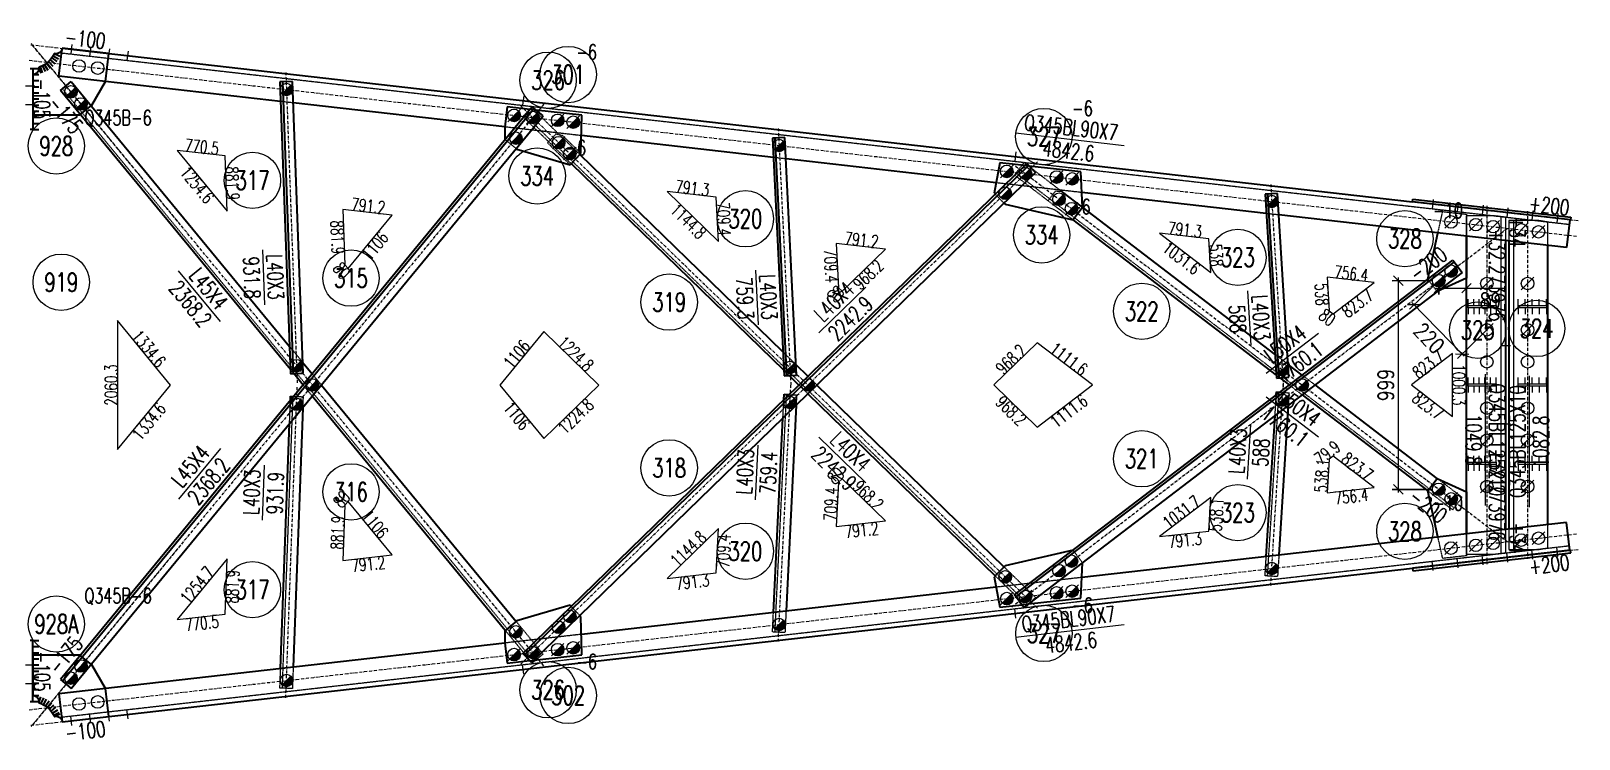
# Model space of a CAD drawing. Extents: x 4047 to 43290, y -150151 to -101862.
# Drawn here: x 26573 to 31514, y -120568 to -118308 of the extents above; entities that cross this region are included whole.
import ezdxf
from ezdxf.enums import TextEntityAlignment as Align

# ---------------------------------------------------------------- set-up
doc = ezdxf.new("R2010")
doc.units = 0
doc.header["$MEASUREMENT"] = 0
doc.linetypes.add('Dash', pattern=[2.75, 2, -0.75])
doc.linetypes.add('DashDot', pattern=[15.6, 9, -3, 0.6, -3])
doc.layers.get('0').update_dxf_attribs({"linetype": 'CONTINUOUS', "lineweight": 25})
doc.layers.get('Defpoints').update_dxf_attribs({"linetype": 'CONTINUOUS'})
doc.styles.add('DimFont', font='simplex.shx', dxfattribs={"width": 0.8, "bigfont": 'gbhzfs.shx'})
doc.styles.get("Standard").update_dxf_attribs({"font": 'simplex.shx', "width": 0.7, "height": 3, "bigfont": 'gbhzfs.shx'})
doc.dimstyles.new('DHDxfDimStyleOpen30', dxfattribs={"dimtxt": 2.5, "dimasz": 2.5, "dimexe": 1.25, "dimexo": 0.625, "dimtad": 2, "dimtxsty": 'DimFont', "dimblk": 'OPEN30', "dimblk1": 'OPEN30', "dimblk2": 'OPEN30', "dimcen": 2.5, "dimadec": 0, "dimazin": 0, "dimtfac": 1, "dimtmove": 0, "dimatfit": 3, "dimldrblk": 'OPEN30', "dimfxl": 0, "dimarcsym": 0})

# ---------------------------------------------------------------- blocks, each defined once
blk = doc.blocks.new('M20X45S')
at = {"color": 3, "linetype": 'Continuous', "lineweight": 13}
blk.add_circle((0, 0), 1, dxfattribs=at)
blk = doc.blocks.new('M20X55S')
at = {"color": 3, "linetype": 'Continuous', "lineweight": 13}
blk.add_line((-1, -1), (1, 1), dxfattribs=at)
blk.add_circle((0, 0), 1, dxfattribs=at)
blk = doc.blocks.new('M16X40S')
at = {"color": 3, "linetype": 'Continuous', "lineweight": 13}
blk.add_line((-0.707, -0.707), (0.707, 0.707), dxfattribs=at)
blk.add_circle((0, 0), 1, dxfattribs=at)
for radius in [0.9, 0.8, 0.7, 0.6, 0.5, 0.4, 0.3, 0.2, 0.1]:
    blk.add_arc((0, 0), radius, 225, 45, dxfattribs=at)
blk = doc.blocks.new('M16X50S')
at = {"color": 3, "linetype": 'Continuous', "lineweight": 13}
blk.add_line((-1, -1), (1, 1), dxfattribs=at)
blk.add_circle((0, 0), 1, dxfattribs=at)
for radius in [0.9, 0.8, 0.7, 0.6, 0.5, 0.4, 0.3, 0.2, 0.1]:
    blk.add_arc((0, 0), radius, 225, 45, dxfattribs=at)
blk = doc.blocks.new('_OBLIQUE')
at = {"color": 0, "linetype": 'ByBlock', "lineweight": -2}
blk.add_line((-0.5, -0.5), (0.5, 0.5), dxfattribs=at)
blk = doc.blocks.new('*D212')
at = {"color": 0, "linetype": 'Continuous', "lineweight": -2}
for p, q in [((31066, -119124.7), (31066, -119149)), ((31154.5, -119124.7), (31154.5, -119149))]:
    blk.add_line(p, q, dxfattribs=at)
at = {"color": 0, "linetype": 'Continuous', "lineweight": 0}
for p, q in [((31056, -119129), (31154.5, -119129)), ((31154.5, -119129), (31277.4, -119129))]:
    blk.add_line(p, q, dxfattribs=at)
at = {"layer": 'Defpoints', "color": 0, "linetype": 'Continuous'}
for p in [(31066, -119104.7), (31154.5, -119104.7), (31154.5, -119129)]:
    blk.add_point(p, dxfattribs=at)
at = {"color": 0, "linetype": 'Continuous', "lineweight": 0, "xscale": 30, "yscale": 30, "zscale": 30, "rotation": 180}
blk.add_blockref('_OBLIQUE', (31066, -119129), dxfattribs=at)
at = {"color": 0, "linetype": 'Continuous', "lineweight": 0, "xscale": 30, "yscale": 30, "zscale": 30}
blk.add_blockref('_OBLIQUE', (31154.5, -119129), dxfattribs=at)
at = {"color": 6, "linetype": 'Continuous', "insert": (31231, -119169), "char_height": 50, "attachment_point": 5, "style": 'DimFont'}
blk.add_mtext('89', dxfattribs=at)
blk = doc.blocks.new('_OPEN30')
at = {"color": 0, "linetype": 'ByBlock', "lineweight": -2}
for p, q in [((-1, 0.27), (0, 0)), ((0, 0), (-1, -0.27)), ((0, 0), (-1, 0))]:
    blk.add_line(p, q, dxfattribs=at)
blk = doc.blocks.new('*D213')
at = {"color": 0, "linetype": 'Continuous', "lineweight": -2}
for p, q in [((31051.7, -119118.7), (30972.8, -119195.8)), ((31205.2, -119275.7), (31126.3, -119352.9))]:
    blk.add_line(p, q, dxfattribs=at)
at = {"color": 0, "linetype": 'Continuous', "lineweight": 0}
blk.add_line((30980.1, -119174.7), (31147.6, -119346.1), dxfattribs=at)
at = {"layer": 'Defpoints', "color": 0, "linetype": 'Continuous'}
for p in [(31066, -119104.7), (31219.5, -119261.8), (31140.6, -119338.9)]:
    blk.add_point(p, dxfattribs=at)
at = {"color": 0, "linetype": 'Continuous', "lineweight": 0, "xscale": 30, "yscale": 30, "zscale": 30}
for p, rotation in [((30987.1, -119181.8), 134.3484130487947), ((31140.6, -119338.9), 314.3484130487947)]:
    blk.add_blockref('_OBLIQUE', p, dxfattribs=dict(at, rotation=rotation))
at = {"color": 6, "linetype": 'Continuous', "insert": (31035.2, -119288.3), "char_height": 50, "attachment_point": 5, "rotation": 314.3484, "style": 'DimFont'}
blk.add_mtext('220', dxfattribs=at)
blk = doc.blocks.new('*D214')
at = {"color": 0, "linetype": 'Continuous', "lineweight": -2}
for p, q in [((31046, -119104.7), (30917, -119104.8)), ((31046, -119770.8), (30917, -119770.8))]:
    blk.add_line(p, q, dxfattribs=at)
at = {"color": 0, "linetype": 'Continuous', "lineweight": 0}
blk.add_line((30937, -119094.8), (30937, -119780.8), dxfattribs=at)
at = {"layer": 'Defpoints', "color": 0, "linetype": 'Continuous'}
for p in [(31066, -119104.7), (30937, -119770.8), (31066, -119770.8)]:
    blk.add_point(p, dxfattribs=at)
at = {"color": 0, "linetype": 'Continuous', "lineweight": 0, "xscale": 30, "yscale": 30, "zscale": 30}
for p, rotation in [((30937, -119104.8), 90.00393233725086), ((30937, -119770.8), 270.0039323372509)]:
    blk.add_blockref('_OBLIQUE', p, dxfattribs=dict(at, rotation=rotation))
at = {"color": 6, "linetype": 'Continuous', "insert": (30897, -119437.8), "char_height": 50, "attachment_point": 5, "rotation": 270.0039, "style": 'DimFont'}
blk.add_mtext('666', dxfattribs=at)

msp = doc.modelspace()

# ---------------------------------------------------------------- linework, layer by layer
at = {"color": 2, "linetype": 'DashDot', "lineweight": 15}
for p, q in [((26572.95647, -118351.64494), (31513.76646, -118913.32019)), ((28209.46147, -120333.82454), (26573.3986, -118347.756)), ((27050.24514, -118926.65701), (26573.40756, -118347.7564)), ((26567.3079, -118401.32485), (31508.1179, -118963.00011)), ((26567.31488, -118401.32481), (27282.70668, -118482.65486)), ((27386.27466, -118439.79175), (27422.4283, -119430.95608)), ((28209.45489, -118541.69497), (26573.39859, -120527.75546)), ((28135.0465, -118545.81058), (29786.33417, -120150.91909)), ((28958.00759, -118618.60248), (28997.97248, -119436.96404)), ((28135.04649, -120329.70085), (29786.33417, -118724.59244)), ((29703.20505, -118729.55333), (31284.56606, -119937.79011)), ((30529.68363, -118797.42511), (30569.94167, -119444.2042)), ((31219.53064, -118866.36527), (31219.53064, -120009.14621)), ((31349.53064, -118882.87218), (31349.53064, -119992.63929)), ((29703.1696, -120145.98019), (31284.54618, -118937.73159)), ((27386.27146, -120435.77126), (27422.45322, -119444.49091)), ((28958.00409, -120256.97307), (28997.9731, -119438.52701)), ((30529.67319, -120078.12163), (30570.03372, -119431.39521)), ((26567.3079, -120474.18663), (31508.1179, -119912.51137)), ((26572.95647, -120523.86654), (31513.76646, -119962.19128)), ((27050.29973, -119948.87775), (26573.44948, -120527.76793)), ((26567.31488, -120474.18666), (27282.70668, -120392.85661))]:
    msp.add_line(p, q, dxfattribs=at)
at = {"color": 7, "linetype": 'Continuous', "lineweight": 30}
for p, q in [((26647.22135, -118379.89522), (26665.51836, -118387.96918)), ((26578.49327, -118427.34308), (26598.48151, -118427.34308)), ((26598.31894, -118423.6459), (26604.31345, -118442.72632)), ((26602.13343, -118422.34022), (26609.08756, -118441.09217)), ((26609.43839, -118419.20711), (26618.23025, -118437.17085)), ((26616.39433, -118415.35993), (26626.93611, -118432.35583)), ((26622.93137, -118410.83725), (26635.11769, -118426.69537)), ((26628.98388, -118405.68453), (26642.69284, -118420.24636)), ((26634.49112, -118399.95364), (26649.58556, -118413.07375)), ((26639.39799, -118393.70235), (26655.72685, -118405.24981)), ((26643.6555, -118386.99368), (26661.05543, -118396.85342)), ((26578.49327, -118446.83578), (26598.48151, -118446.83578)), ((26578.49327, -118466.32849), (26598.48151, -118466.32849)), ((27375.37618, -118470.20921), (27409.34272, -119401.41341)), ((26578.49327, -118485.82119), (26598.48151, -118485.82119)), ((26578.49327, -118505.31389), (26598.48151, -118505.31389)), ((26578.49327, -118524.80659), (26598.48151, -118524.80659)), ((26578.49327, -118544.29929), (26598.48151, -118544.29929)), ((26578.49327, -118563.79199), (26598.48151, -118563.79199)), ((28178.80277, -118555.31288), (26673.08911, -120383.14633)), ((26578.49327, -118583.28469), (26598.48151, -118583.28469)), ((26578.49327, -118602.77739), (26598.48151, -118602.77739)), ((26578.49327, -118622.27009), (26598.48151, -118622.27009)), ((28947.48518, -118649.15191), (28984.52344, -119407.58488)), ((28148.19425, -120300.18583), (29756.45819, -118736.89797)), ((30519.57044, -118828.11145), (30556.10107, -119415.00644)), ((29716.68561, -120114.25914), (31115.30194, -119045.64826)), ((26578.49327, -120253.24138), (26598.48151, -120253.24138)), ((26578.49327, -120272.73408), (26598.48151, -120272.73408)), ((26578.49327, -120292.22678), (26598.48151, -120292.22678)), ((26578.49327, -120311.71948), (26598.48151, -120311.71948)), ((26578.49327, -120331.21218), (26598.48151, -120331.21218)), ((26578.49327, -120350.70488), (26598.48151, -120350.70488)), ((26578.49327, -120370.19758), (26598.48151, -120370.19758)), ((26578.49327, -120389.69028), (26598.48151, -120389.69028)), ((26578.49327, -120409.18299), (26598.48151, -120409.18299)), ((26578.49327, -120428.67569), (26598.48151, -120428.67569)), ((26578.49327, -120448.16839), (26598.48151, -120448.16839)), ((26598.31894, -120451.86557), (26604.31345, -120432.78515)), ((26605.77138, -120454.62343), (26613.64072, -120436.23681)), ((26612.91193, -120458.11192), (26622.57763, -120440.6029)), ((26619.66892, -120462.29621), (26631.03449, -120445.83985)), ((26625.97451, -120467.13443), (26638.9264, -120451.89524)), ((26631.76541, -120472.57802), (26646.17413, -120458.70828)), ((26636.98354, -120478.57224), (26652.70499, -120466.21048)), ((26641.57665, -120485.05676), (26658.4536, -120474.32633)), ((26645.4989, -120491.96629), (26663.36258, -120482.9741)), ((26647.22135, -120495.61625), (26665.51836, -120487.54229))]:
    msp.add_line(p, q, dxfattribs=at)
at = {"color": 1, "linetype": 'Dash', "lineweight": 20}
for p, q in [((26670.62193, -118377.84424), (31482.26389, -118924.83557)), ((28178.80935, -120320.20663), (26673.08911, -118492.36513)), ((27409.84696, -118537.363), (27369.6537, -118532.7938)), ((28170.49855, -118552.37961), (28142.61818, -118581.0621)), ((28142.61818, -118581.0621), (28296.78659, -118730.9191)), ((28148.19426, -118575.3256), (29756.4582, -120138.61356)), ((28184.66569, -118560.14258), (28166.18984, -118558.04189)), ((28324.66695, -118702.23661), (28170.49855, -118552.37961)), ((28329.62561, -118641.92418), (28085.52308, -118614.17441)), ((28086.79269, -118654.4246), (28121.52546, -118683.0364)), ((28248.08166, -118637.55512), (28221.59531, -118664.80348)), ((28221.59531, -118664.80348), (28293.30153, -118734.5044)), ((28269.35289, -118641.49654), (28248.08166, -118637.55512)), ((28328.15199, -118698.65129), (28269.35289, -118641.49654)), ((28293.30153, -118734.5044), (28328.15199, -118698.65129)), ((28982.79651, -118716.17717), (28942.52527, -118711.59911)), ((29742.22243, -118727.90252), (29711.86426, -118767.63137)), ((29928.90556, -118870.53751), (29742.22243, -118727.90252)), ((29711.86426, -118767.63137), (29898.53742, -118910.25875)), ((29716.72157, -118761.27475), (31115.32233, -119829.87381)), ((29758.59586, -118739.09714), (29744.38087, -118737.48091)), ((29926.69103, -118823.47986), (29653.1965, -118792.38879)), ((29842.16235, -118819.35814), (29819.09118, -118849.5507)), ((29863.75073, -118820.75164), (29842.16235, -118819.35814)), ((29650.49344, -118828.74272), (29678.3738, -118857.42521)), ((29819.09118, -118849.5507), (29898.55087, -118910.26178)), ((29898.55087, -118910.26178), (29928.90767, -118870.53472)), ((30981.99476, -118852.86796), (31483.95845, -118909.9316)), ((30555.79559, -118894.99698), (30515.43257, -118890.40848)), ((31063.48978, -118952.71206), (31078.62398, -118884.15101)), ((31078.62398, -118884.15101), (31154.13745, -118892.73682)), ((31154.13745, -118892.73682), (31154.14013, -118963.01727)), ((31154.53064, -118896.36527), (31239.53064, -118896.36527)), ((31154.53064, -118963.06166), (31154.53064, -118896.36527)), ((31239.53064, -118896.36527), (31279.53064, -118901.36527)), ((31264.53064, -118899.49027), (31264.53064, -119976.02121)), ((31279.53064, -118901.36527), (31279.53064, -118977.27176)), ((31384.53064, -118912.87218), (31289.53064, -118912.87218)), ((31289.53064, -118912.87218), (31289.53064, -118978.40857)), ((31304.53064, -118912.87218), (31304.53064, -119962.63929)), ((31414.53064, -118917.87218), (31384.53064, -118912.87218)), ((31414.53064, -118992.61867), (31414.53064, -118917.87218)), ((31483.95845, -118909.9316), (31483.93861, -118910.10611)), ((31030.97187, -119100.02496), (31030.97512, -119100.01022)), ((31061.3256, -119139.74495), (31030.97187, -119100.02496)), ((31159.53064, -119183.75574), (31159.53064, -119163.75574)), ((31177.53064, -119183.75574), (31177.53064, -119163.75574)), ((31195.53064, -119183.75574), (31195.53064, -119163.75574)), ((31213.53064, -119183.75574), (31213.53064, -119163.75574)), ((31231.53064, -119183.75574), (31231.53064, -119163.75574)), ((31249.53064, -119183.75574), (31249.53064, -119163.75574)), ((31319.53064, -119183.75574), (31319.53064, -119163.75574)), ((31342.03064, -119183.75574), (31342.03064, -119163.75574)), ((31364.53064, -119183.75574), (31364.53064, -119163.75574)), ((31387.03064, -119183.75574), (31387.03064, -119163.75574)), ((31409.53064, -119183.75574), (31409.53064, -119163.75574)), ((31159.53064, -119191.75574), (31159.53064, -119183.75574)), ((31159.53064, -119183.75574), (31249.53064, -119183.75574)), ((31159.53064, -119191.75574), (31159.53064, -119183.75574)), ((31159.53064, -119183.75574), (31249.53064, -119183.75574)), ((31159.53064, -119191.75574), (31159.53064, -119211.75574)), ((31249.53064, -119191.75574), (31159.53064, -119191.75574)), ((31249.53064, -119191.75574), (31159.53064, -119191.75574)), ((31177.53064, -119191.75574), (31177.53064, -119211.75574)), ((31195.53064, -119191.75574), (31195.53064, -119211.75574)), ((31213.53064, -119191.75574), (31213.53064, -119211.75574)), ((31231.53064, -119191.75574), (31231.53064, -119211.75574)), ((31249.53064, -119183.75574), (31249.53064, -119191.75574)), ((31249.53064, -119183.75574), (31249.53064, -119191.75574)), ((31249.53064, -119191.75574), (31249.53064, -119211.75574)), ((31319.53064, -119191.75574), (31319.53064, -119183.75574)), ((31319.53064, -119183.75574), (31409.53064, -119183.75574)), ((31319.53064, -119191.75574), (31319.53064, -119183.75574)), ((31319.53064, -119183.75574), (31409.53064, -119183.75574)), ((31319.53064, -119191.75574), (31319.53064, -119211.75574)), ((31409.53064, -119191.75574), (31319.53064, -119191.75574)), ((31409.53064, -119191.75574), (31319.53064, -119191.75574)), ((31342.03064, -119191.75574), (31342.03064, -119211.75574)), ((31364.53064, -119191.75574), (31364.53064, -119211.75574)), ((31387.03064, -119191.75574), (31387.03064, -119211.75574)), ((31409.53064, -119183.75574), (31409.53064, -119191.75574)), ((31409.53064, -119183.75574), (31409.53064, -119191.75574)), ((31409.53064, -119191.75574), (31409.53064, -119211.75574)), ((27398.1621, -119314.36142), (27440.04316, -119365.20217)), ((29014.87981, -119373.14728), (28972.83635, -119332.2796)), ((30585.49899, -119372.20685), (30543.42043, -119340.05679)), ((27411.5056, -119401.33452), (27400.86329, -119388.41548)), ((27470.65944, -119402.36824), (27499.81059, -119437.75574)), ((28975.6963, -119390.84273), (28992.51858, -119407.19456)), ((29081.34706, -119437.75574), (29052.65303, -119409.86416)), ((30547.53263, -119406.12268), (30558.92977, -119414.83065)), ((30671.28722, -119437.75324), (30630.10923, -119406.29125)), ((31159.53064, -119433.75574), (31159.53064, -119413.75574)), ((31177.53064, -119433.75574), (31177.53064, -119413.75574)), ((31195.53064, -119433.75574), (31195.53064, -119413.75574)), ((31213.53064, -119433.75574), (31213.53064, -119413.75574)), ((31231.53064, -119433.75574), (31231.53064, -119413.75574)), ((31249.53064, -119433.75574), (31249.53064, -119413.75574)), ((31319.53064, -119433.75574), (31319.53064, -119413.75574)), ((31342.03064, -119433.75574), (31342.03064, -119413.75574)), ((31364.53064, -119433.75574), (31364.53064, -119413.75574)), ((31387.03064, -119433.75574), (31387.03064, -119413.75574)), ((31409.53064, -119433.75574), (31409.53064, -119413.75574)), ((27470.65944, -119473.14325), (27441.5083, -119437.75574)), ((28947.48166, -120226.42411), (28984.52404, -119467.90663)), ((28992.53847, -119468.29758), (29016.48604, -119469.46574)), ((29016.48604, -119469.46574), (29014.87941, -119502.36458)), ((29023.959, -119437.75574), (29052.65303, -119465.64732)), ((30519.56507, -120047.43266), (30556.18842, -119460.58974)), ((30543.50507, -119535.38501), (30547.62862, -119469.31045)), ((30558.82698, -119460.75436), (30588.12632, -119462.58231)), ((30588.12632, -119462.58231), (30585.58958, -119503.2304)), ((30588.93124, -119437.75324), (30630.10923, -119469.21522)), ((31159.53064, -119441.75574), (31159.53064, -119433.75574)), ((31159.53064, -119433.75574), (31249.53064, -119433.75574)), ((31159.53064, -119441.75574), (31159.53064, -119433.75574)), ((31159.53064, -119433.75574), (31249.53064, -119433.75574)), ((31159.53064, -119441.75574), (31159.53064, -119461.75574)), ((31249.53064, -119441.75574), (31159.53064, -119441.75574)), ((31249.53064, -119441.75574), (31159.53064, -119441.75574)), ((31177.53064, -119441.75574), (31177.53064, -119461.75574)), ((31195.53064, -119441.75574), (31195.53064, -119461.75574)), ((31213.53064, -119441.75574), (31213.53064, -119461.75574)), ((31231.53064, -119441.75574), (31231.53064, -119461.75574)), ((31249.53064, -119433.75574), (31249.53064, -119441.75574)), ((31249.53064, -119433.75574), (31249.53064, -119441.75574)), ((31249.53064, -119441.75574), (31249.53064, -119461.75574)), ((31319.53064, -119441.75574), (31319.53064, -119433.75574)), ((31319.53064, -119433.75574), (31409.53064, -119433.75574)), ((31319.53064, -119441.75574), (31319.53064, -119433.75574)), ((31319.53064, -119433.75574), (31409.53064, -119433.75574)), ((31319.53064, -119441.75574), (31319.53064, -119461.75574)), ((31409.53064, -119441.75574), (31319.53064, -119441.75574)), ((31409.53064, -119441.75574), (31319.53064, -119441.75574)), ((31342.03064, -119441.75574), (31342.03064, -119461.75574)), ((31364.53064, -119441.75574), (31364.53064, -119461.75574)), ((31387.03064, -119441.75574), (31387.03064, -119461.75574)), ((31409.53064, -119433.75574), (31409.53064, -119441.75574)), ((31409.53064, -119433.75574), (31409.53064, -119441.75574)), ((31409.53064, -119441.75574), (31409.53064, -119461.75574)), ((27375.3737, -120405.35391), (27409.36691, -119474.03363)), ((27398.18275, -119561.125), (27400.88581, -119487.06867)), ((27411.55786, -119474.11353), (27441.34566, -119475.19981)), ((27441.34566, -119475.19981), (27440.06513, -119510.28265)), ((28972.83596, -119543.23226), (28975.69591, -119484.66913)), ((31159.53064, -119683.75574), (31159.53064, -119663.75574)), ((31177.53064, -119683.75574), (31177.53064, -119663.75574)), ((31195.53064, -119683.75574), (31195.53064, -119663.75574)), ((31213.53064, -119683.75574), (31213.53064, -119663.75574)), ((31231.53064, -119683.75574), (31231.53064, -119663.75574)), ((31249.53064, -119683.75574), (31249.53064, -119663.75574)), ((31319.53064, -119683.75574), (31319.53064, -119663.75574)), ((31342.03064, -119683.75574), (31342.03064, -119663.75574)), ((31364.53064, -119683.75574), (31364.53064, -119663.75574)), ((31387.03064, -119683.75574), (31387.03064, -119663.75574)), ((31409.53064, -119683.75574), (31409.53064, -119663.75574)), ((31159.53064, -119691.75574), (31159.53064, -119683.75574)), ((31159.53064, -119683.75574), (31249.53064, -119683.75574)), ((31159.53064, -119691.75574), (31159.53064, -119683.75574)), ((31159.53064, -119683.75574), (31249.53064, -119683.75574)), ((31159.53064, -119691.75574), (31159.53064, -119711.75574)), ((31249.53064, -119691.75574), (31159.53064, -119691.75574)), ((31249.53064, -119691.75574), (31159.53064, -119691.75574)), ((31177.53064, -119691.75574), (31177.53064, -119711.75574)), ((31195.53064, -119691.75574), (31195.53064, -119711.75574)), ((31213.53064, -119691.75574), (31213.53064, -119711.75574)), ((31231.53064, -119691.75574), (31231.53064, -119711.75574)), ((31249.53064, -119683.75574), (31249.53064, -119691.75574)), ((31249.53064, -119683.75574), (31249.53064, -119691.75574)), ((31249.53064, -119691.75574), (31249.53064, -119711.75574)), ((31319.53064, -119691.75574), (31319.53064, -119683.75574)), ((31319.53064, -119683.75574), (31409.53064, -119683.75574)), ((31319.53064, -119691.75574), (31319.53064, -119683.75574)), ((31319.53064, -119683.75574), (31409.53064, -119683.75574)), ((31319.53064, -119691.75574), (31319.53064, -119711.75574)), ((31409.53064, -119691.75574), (31319.53064, -119691.75574)), ((31409.53064, -119691.75574), (31319.53064, -119691.75574)), ((31342.03064, -119691.75574), (31342.03064, -119711.75574)), ((31364.53064, -119691.75574), (31364.53064, -119711.75574)), ((31387.03064, -119691.75574), (31387.03064, -119711.75574)), ((31409.53064, -119683.75574), (31409.53064, -119691.75574)), ((31409.53064, -119683.75574), (31409.53064, -119691.75574)), ((31409.53064, -119691.75574), (31409.53064, -119711.75574)), ((31140.82319, -119796.50158), (31061.32564, -119735.76158)), ((31030.97292, -119775.49459), (31110.46502, -119836.23043)), ((31110.46502, -119836.23043), (31140.82319, -119796.50158)), ((31154.13987, -119912.49424), (31154.13745, -119982.77465)), ((31154.53064, -119979.14621), (31154.53064, -119912.44982)), ((31279.53064, -119898.23972), (31279.53064, -119974.14621)), ((31289.53064, -119897.10291), (31289.53064, -119962.63929)), ((31414.53064, -119957.63929), (31414.53064, -119882.89281)), ((26670.62193, -120497.66724), (31482.26389, -119950.67591)), ((31078.62398, -119991.36047), (31063.48955, -119922.79944)), ((31289.53064, -119962.63929), (31384.53064, -119962.63929)), ((31384.53064, -119962.63929), (31414.53064, -119957.63929)), ((29898.71316, -119965.12568), (29898.69026, -119965.1309)), ((29929.06688, -120004.84566), (29898.71316, -119965.12568)), ((30511.58059, -120046.93452), (30515.43938, -119985.10223)), ((30555.80357, -119980.51359), (30551.50297, -120049.42523)), ((30981.99476, -120022.64352), (31483.95845, -119965.57988)), ((31154.13745, -119982.77465), (31078.62398, -119991.36047)), ((31239.53064, -119979.14621), (31154.53064, -119979.14621)), ((31279.53064, -119974.14621), (31239.53064, -119979.14621)), ((31483.95845, -119965.57988), (31483.93861, -119965.40537)), ((29650.55857, -120046.8321), (29750.88212, -120144.35006)), ((29926.84239, -120052.01441), (29653.27919, -120083.11329)), ((29778.76249, -120115.66757), (29678.43894, -120018.14962)), ((30551.50297, -120049.42523), (30511.58059, -120046.93452)), ((28324.66689, -120173.27489), (28296.78652, -120144.5924)), ((28982.79614, -120159.33434), (28979.44365, -120227.98323)), ((29735.61336, -120139.02743), (29756.56537, -120136.6452)), ((29750.88212, -120144.35006), (29778.76249, -120115.66757)), ((28121.51269, -120192.45961), (28207.3674, -120296.68137)), ((28939.49116, -120226.03433), (28942.5249, -120163.91241)), ((28329.62557, -120233.5873), (28085.52304, -120261.33707)), ((28172.63464, -120325.29317), (28086.77992, -120221.07141)), ((28979.44365, -120227.98323), (28939.49116, -120226.03433)), ((28207.3674, -120296.68137), (28172.63464, -120325.29317)), ((27367.37902, -120405.06237), (27369.6546, -120342.71757)), ((27409.84801, -120338.14835), (27407.35244, -120406.52009)), ((28165.1136, -120317.59195), (28177.66606, -120316.16475)), ((27407.35244, -120406.52009), (27367.37902, -120405.06237))]:
    msp.add_line(p, q, dxfattribs=at)
at = {"color": 7, "linetype": 'Continuous', "lineweight": 13}
for p, q in [((29714.6706, -118633.31446), (30062.4307, -118672.84811)), ((27311.88617, -119006.59546), (27318.26522, -119181.47916)), ((27177.69406, -119235.46162), (27044.17234, -119073.37538)), ((28885.00809, -119071.42522), (28893.54408, -119246.21692)), ((29087.22692, -119271.66372), (29237.80999, -119125.2918)), ((30455.64818, -119137.19179), (30466.51982, -119311.85377)), ((30515.26546, -119399.65153), (30682.13351, -119272.15622)), ((31214.53064, -119402.71692), (31214.53064, -119822.71692)), ((31354.53064, -119408.21923), (31354.53064, -119828.21923)), ((30515.29349, -119475.87636), (30682.16154, -119603.37167)), ((30455.69165, -119738.36594), (30466.59174, -119563.70573)), ((29087.22692, -119603.84777), (29237.80999, -119750.2197)), ((27177.69186, -119640.05252), (27044.17014, -119802.13876)), ((28885.00716, -119804.09769), (28893.54315, -119629.30599)), ((27311.89935, -119868.89073), (27318.2826, -119694.00718)), ((29714.6706, -120242.19702), (30062.4307, -120202.66337))]:
    msp.add_line(p, q, dxfattribs=at)
at = {"color": 1, "linetype": 'Continuous', "lineweight": 18}
for p, q in [((27039.58708, -118689.06148), (27199.12858, -118882.73395)), ((27192.69909, -118706.46737), (27039.58708, -118689.06148)), ((27199.12858, -118882.73395), (27192.69909, -118706.46737)), ((28603.00768, -118820.65295), (28767.17308, -118980.24649)), ((28760.25226, -118838.52864), (28603.00768, -118820.65295)), ((27568.54861, -118877.41507), (27574.9781, -119053.68164)), ((27725.78566, -118895.2899), (27568.54861, -118877.41507)), ((28767.17308, -118980.24649), (28760.25226, -118838.52864)), ((27585.15491, -119066.03559), (27725.78566, -118895.2899)), ((30175.08957, -118953.64884), (30339.02363, -119078.92634)), ((30332.33855, -118971.52503), (30175.08957, -118953.64884)), ((30339.02363, -119078.92634), (30332.33855, -118971.52503)), ((29143.23089, -118985.8679), (29150.15172, -119127.58575)), ((29300.46321, -119003.7422), (29143.23089, -118985.8679)), ((29161.62471, -119138.7379), (29300.46321, -119003.7422)), ((27574.9781, -119053.68164), (27585.15491, -119066.03559)), ((30709.48564, -119093.76547), (30716.17072, -119201.16678)), ((30859.79202, -119110.85242), (30709.48564, -119093.76547)), ((30728.8894, -119210.88448), (30859.79202, -119110.85242)), ((29150.15172, -119127.58575), (29161.62471, -119138.7379)), ((30716.17072, -119201.16678), (30728.8894, -119210.88448)), ((26849.00682, -119231.72932), (26849.00681, -119643.78216)), ((27018.72511, -119437.75574), (26849.00682, -119231.72932)), ((28209.46867, -119267.01006), (28068.83791, -119437.75574)), ((28385.10707, -119437.75574), (28209.46867, -119267.01006)), ((29784.65898, -119302.75963), (29645.82048, -119437.75533)), ((29961.31172, -119437.75483), (29784.65898, -119302.75963)), ((31110.08625, -119337.72243), (30979.18363, -119437.75449)), ((31110.08681, -119537.78748), (31110.08625, -119337.72243)), ((26849.00681, -119643.78216), (27018.72511, -119437.75574)), ((28068.83791, -119437.75574), (28209.46866, -119608.50143)), ((28209.46866, -119608.50143), (28385.10707, -119437.75574)), ((29645.82048, -119437.75533), (29784.6582, -119572.75111)), ((29784.6582, -119572.75111), (29961.31172, -119437.75483)), ((30979.18363, -119437.75449), (31110.08681, -119537.78748)), ((30728.90877, -119664.60966), (30716.20874, -119674.3131)), ((30859.81195, -119764.64265), (30728.90877, -119664.60966)), ((30716.20874, -119674.3131), (30709.50515, -119781.72965)), ((29150.1507, -119747.92598), (29143.22988, -119889.64376)), ((29161.62378, -119736.77375), (29150.1507, -119747.92598)), ((29300.46149, -119871.76954), (29161.62378, -119736.77375)), ((30709.50515, -119781.72965), (30859.81195, -119764.64265)), ((27585.15934, -119809.4705), (27574.98698, -119821.81905)), ((27725.79009, -119980.21619), (27585.15934, -119809.4705)), ((30339.06631, -119796.54963), (30175.11282, -119921.84248)), ((30332.36272, -119903.96619), (30339.06631, -119796.54963)), ((27574.98698, -119821.81905), (27568.55305, -119998.09102)), ((28767.17279, -119895.26518), (28603.00745, -120054.85864)), ((28760.25197, -120036.98296), (28767.17279, -119895.26518)), ((29143.22988, -119889.64376), (29300.46149, -119871.76954)), ((30175.11282, -119921.84248), (30332.36272, -119903.96619)), ((27199.13894, -119992.76495), (27039.593, -120186.44281)), ((27192.70501, -120169.03691), (27199.13894, -119992.76495)), ((27568.55305, -119998.09102), (27725.79009, -119980.21619)), ((28603.00745, -120054.85864), (28760.25197, -120036.98296)), ((27039.593, -120186.44281), (27192.70501, -120169.03691))]:
    msp.add_line(p, q, dxfattribs=at)
at = {"color": 7, "linetype": 'Continuous', "lineweight": 30}
for points in [[(26647.22135, -118379.89522), (26643.6555, -118386.99368)], [(26654.16943, -118380.72588), (26647.22135, -118379.89522)], [(26660.94656, -118379.12114), (26654.16943, -118380.72588)], [(26666.76248, -118375.28958), (26660.94656, -118379.12114)], [(26662.14908, -118452.36411), (26672.3165, -118362.94026)], [(26670.91188, -118369.69586), (26666.76248, -118375.28958)], [(26672.89155, -118363.01833), (26670.91188, -118369.69586)], [(26672.3165, -118362.94026), (30981.99476, -118852.86796)], [(26821.35038, -118379.89875), (26672.89155, -118363.01833)], [(26811.17496, -118469.39705), (26821.35038, -118379.89875)], [(26570.49798, -118427.34308), (26578.49327, -118427.34308)], [(26578.49327, -118427.34308), (26578.49327, -118622.27009)], [(26598.34934, -118430.60703), (26595.99027, -118437.16134)], [(26602.13343, -118422.34022), (26598.31894, -118423.6459)], [(26598.31894, -118423.6459), (26598.34934, -118430.60703)], [(26609.43839, -118419.20711), (26602.13343, -118422.34022)], [(26616.39433, -118415.35993), (26609.43839, -118419.20711)], [(26622.93137, -118410.83725), (26616.39433, -118415.35993)], [(26628.98388, -118405.68453), (26622.93137, -118410.83725)], [(26634.49112, -118399.95364), (26628.98388, -118405.68453)], [(26639.39799, -118393.70235), (26634.49112, -118399.95364)], [(26643.6555, -118386.99368), (26639.39799, -118393.70235)], [(26578.64011, -118447.21426), (26578.6401, -118575.90688)], [(26585.49932, -118446.00114), (26578.64011, -118447.21426)], [(26591.52643, -118442.50895), (26585.49932, -118446.00114)], [(26595.99027, -118437.16134), (26591.52643, -118442.50895)], [(27369.6537, -118532.7938), (26662.14908, -118452.36411)], [(26666.91439, -118497.45167), (26701.64716, -118468.83988)], [(26701.64716, -118468.83988), (27398.1621, -119314.36142)], [(26767.54227, -118544.11601), (26811.17496, -118469.39705)], [(27407.35492, -118469.04283), (27367.3815, -118470.5008)], [(27367.3815, -118470.5008), (27401.34804, -119401.70501)], [(27441.32146, -119400.24703), (27407.35492, -118469.04283)], [(27400.86329, -119388.41548), (26666.91439, -118497.45167)], [(26578.6401, -118575.90688), (26728.95208, -118575.90689)], [(28172.62806, -118550.22634), (26666.91439, -120378.05978)], [(26701.64716, -120406.67158), (28207.36082, -118578.83814)], [(26728.95208, -118575.90689), (26767.54227, -118544.11601)], [(28085.52308, -118614.17441), (27409.84696, -118537.363)], [(28092.85336, -118549.70359), (28085.51023, -118614.28748)], [(28166.18984, -118558.04189), (28092.85336, -118549.70359)], [(28207.36082, -118578.83814), (28172.62806, -118550.22634)], [(28331.31694, -118576.81671), (28184.66569, -118560.14258)], [(28328.15199, -118698.65131), (28331.31694, -118576.81671)], [(26578.49327, -118622.27009), (26570.49798, -118622.27009)], [(28085.51023, -118614.28748), (28085.249, -118653.15296)], [(28085.249, -118653.15296), (28086.79269, -118654.4246)], [(28942.52527, -118711.59911), (28329.62561, -118641.92418)], [(28979.44711, -118647.59155), (28939.4947, -118649.542)], [(28939.4947, -118649.542), (28976.53296, -119407.97497)], [(29016.48538, -119406.02452), (28979.44711, -118647.59155)], [(28121.52546, -118683.0364), (28123.84097, -118684.94385)], [(28123.84097, -118684.94385), (28293.30153, -118734.50442)], [(28293.30153, -118734.50442), (28328.15199, -118698.65131)], [(28972.83635, -119332.2796), (28324.66695, -118702.23661)], [(29653.1965, -118792.38879), (28982.79651, -118716.17717)], [(29665.2642, -118728.48541), (29647.00838, -118825.1574)], [(29744.38087, -118737.48091), (29665.2642, -118728.48541)], [(28142.61818, -120294.44933), (29750.88212, -118731.16147)], [(29778.76248, -118759.84396), (28170.49854, -120323.13182)], [(28296.78659, -118730.9191), (28975.6963, -119390.84273)], [(29750.88212, -118731.16147), (29778.76248, -118759.84396)], [(29923.59974, -118757.85794), (29758.59586, -118739.09714)], [(29928.90767, -118870.53475), (29923.59974, -118757.85794)], [(29647.00838, -118825.1574), (29650.49344, -118828.74272)], [(29928.90767, -118870.53472), (29863.75073, -118820.75164)], [(30515.43257, -118890.40848), (29926.69103, -118823.47986)], [(30551.50883, -118826.12668), (30511.58585, -118828.60765)], [(30511.58585, -118828.60765), (30548.11647, -119415.50263)], [(30588.03946, -119413.02167), (30551.50883, -118826.12668)], [(29678.3738, -118857.42521), (29681.85884, -118861.01051)], [(29681.85884, -118861.01051), (29898.55087, -118910.26181)], [(29898.55087, -118910.26181), (29928.90767, -118870.53475)], [(30543.42043, -119340.05679), (29928.90556, -118870.53751)], [(29928.90767, -118870.53472), (29928.90767, -118870.53472)], [(30981.97595, -118853.03337), (30982.8791, -118845.09005)], [(31486.26021, -118910.37007), (30981.97595, -118853.03337)], [(30982.8791, -118845.09005), (31487.16336, -118902.42675)], [(29898.53742, -118910.25875), (30547.53263, -119406.12268)], [(31473.79104, -118999.35544), (30555.79559, -118894.99698)], [(31483.93861, -118910.10611), (31473.79104, -118999.35544)], [(31487.16336, -118902.42675), (31486.26021, -118910.37007)], [(31030.97512, -119100.01022), (31063.48978, -118952.71206)], [(31154.14013, -118963.01727), (31154.14524, -119096.51813)], [(31154.53064, -119912.44982), (31154.53064, -118963.06166)], [(31279.53064, -118977.27176), (31279.53064, -119898.23972)], [(31289.53064, -118978.40857), (31289.53064, -119897.10291)], [(31414.53064, -119882.89281), (31414.53064, -118992.61867)], [(29711.82807, -120107.90271), (31110.4444, -119039.29183)], [(31110.4444, -119039.29183), (31140.80405, -119079.01955)], [(31140.80405, -119079.01955), (29742.18771, -120147.63043)], [(31154.14524, -119096.51813), (31061.3292, -119139.74965)], [(31061.3292, -119139.74965), (31061.3256, -119139.74495)], [(27440.04316, -119365.20217), (27470.65944, -119402.36824)], [(27401.34804, -119401.70501), (27441.32146, -119400.24703)], [(27441.5083, -119437.75574), (27411.5056, -119401.33452)], [(28976.53296, -119407.97497), (29016.48538, -119406.02452)], [(28992.51858, -119407.19456), (29023.959, -119437.75574)], [(29052.65303, -119409.86416), (29014.87981, -119373.14728)], [(30548.11647, -119415.50263), (30588.03946, -119413.02167)], [(30558.92977, -119414.83065), (30588.93124, -119437.75324)], [(30630.10923, -119406.29125), (30585.49899, -119372.20685)], [(27499.81059, -119437.75574), (28121.51269, -120192.45961)], [(28975.69591, -119484.66913), (28976.53354, -119467.51685)], [(28976.53354, -119467.51685), (28992.53847, -119468.29758)], [(29052.65303, -119465.64732), (29650.55857, -120046.8321)], [(29678.43894, -120018.14962), (29081.34706, -119437.75574)], [(30547.62862, -119469.31045), (30548.20394, -119460.0916)], [(30548.20394, -119460.0916), (30558.82698, -119460.75436)], [(30630.10923, -119469.21522), (31030.97292, -119775.49459)], [(31061.32564, -119735.76158), (30671.28722, -119437.75324)], [(27400.88581, -119487.06867), (27401.37223, -119473.74209)], [(27401.37223, -119473.74209), (27411.55786, -119474.11353)], [(27440.06513, -119510.28265), (27409.84801, -120338.14835)], [(28086.77992, -120221.07141), (27470.65944, -119473.14325)], [(29014.87941, -119502.36458), (28982.79614, -120159.33434)], [(30585.58958, -119503.2304), (30555.80357, -119980.51359)], [(27369.6546, -120342.71757), (27398.18275, -119561.125)], [(28942.5249, -120163.91241), (28972.83596, -119543.23226)], [(30515.43938, -119985.10223), (30543.50507, -119535.38501)], [(31030.97099, -119775.48583), (31061.32779, -119735.75878)], [(31061.32779, -119735.75878), (31154.14447, -119778.98994)], [(31063.48955, -119922.79944), (31030.97099, -119775.48583)], [(31154.14447, -119778.98994), (31154.13987, -119912.49424)], [(31473.79104, -119876.15604), (29926.84239, -120052.01441)], [(31483.93861, -119965.40537), (31473.79104, -119876.15604)], [(29898.69026, -119965.1309), (29681.92399, -120014.56429)], [(29923.74225, -120117.63733), (29929.07049, -120004.85038)], [(29929.07049, -120004.85038), (29929.06688, -120004.84566)], [(31486.26021, -119965.1414), (30981.97595, -120022.47811)], [(30982.8791, -120030.42143), (31487.16336, -119973.08472)], [(31487.16336, -119973.08472), (31486.26021, -119965.1414)], [(26672.3165, -120512.57121), (30981.99476, -120022.64352)], [(29681.92399, -120014.56429), (29647.07353, -120050.4174)], [(29647.07353, -120050.4174), (29665.4067, -120147.00987)], [(30981.97595, -120022.47811), (30982.8791, -120030.42143)], [(29653.27919, -120083.11329), (28329.62557, -120233.5873)], [(29742.18771, -120147.63043), (29711.82807, -120107.90271)], [(28293.30149, -120141.0071), (28123.82822, -120190.55215)], [(28296.78652, -120144.5924), (28293.30149, -120141.0071)], [(29665.4067, -120147.00987), (29735.61336, -120139.02743)], [(29756.56537, -120136.6452), (29923.74225, -120117.63733)], [(28123.82822, -120190.55215), (28085.23625, -120222.34304)], [(28328.15195, -120176.86021), (28324.66689, -120173.27489)], [(28331.3169, -120298.69478), (28328.15195, -120176.86021)], [(26578.49327, -120253.24138), (26570.49798, -120253.24138)], [(26578.49327, -120448.16839), (26578.49327, -120253.24138)], [(28085.52304, -120261.33707), (26662.14908, -120423.14737)], [(28085.23625, -120222.34304), (28085.51019, -120261.224)], [(28085.51019, -120261.224), (28092.85332, -120325.80789)], [(26728.95236, -120299.60424), (26578.6401, -120299.60426)], [(26578.6401, -120299.60426), (26578.64011, -120428.29721)], [(26767.54255, -120331.39513), (26728.95236, -120299.60424)], [(28170.49854, -120323.13182), (28142.61818, -120294.44933)], [(28177.66606, -120316.16475), (28331.3169, -120298.69478)], [(26811.17496, -120406.11442), (26767.54255, -120331.39513)], [(28092.85332, -120325.80789), (28165.1136, -120317.59195)], [(26666.91439, -120378.05978), (26701.64716, -120406.67158)], [(26821.35038, -120495.61272), (26811.17496, -120406.11442)], [(26570.49798, -120448.16839), (26578.49327, -120448.16839)], [(26578.64011, -120428.29721), (26585.49932, -120429.51033)], [(26585.49932, -120429.51033), (26591.52643, -120433.00252)], [(26591.52643, -120433.00252), (26595.99027, -120438.35013)], [(26595.99027, -120438.35013), (26598.34934, -120444.90444)], [(26598.34934, -120444.90444), (26598.31894, -120451.86557)], [(26598.31894, -120451.86557), (26605.77138, -120454.62343)], [(26605.77138, -120454.62343), (26612.91193, -120458.11192)], [(26612.91193, -120458.11192), (26619.66892, -120462.29621)], [(26662.14908, -120423.14737), (26672.3165, -120512.57121)], [(26619.66892, -120462.29621), (26625.97451, -120467.13443)], [(26625.97451, -120467.13443), (26631.76541, -120472.57802)], [(26631.76541, -120472.57802), (26636.98354, -120478.57224)], [(26636.98354, -120478.57224), (26641.57665, -120485.05676)], [(26641.57665, -120485.05676), (26645.4989, -120491.96629)], [(26645.4989, -120491.96629), (26647.22135, -120495.61625)], [(26647.22135, -120495.61625), (26654.16943, -120494.78559)], [(26654.16943, -120494.78559), (26660.94656, -120496.39033)], [(26660.94656, -120496.39033), (26666.76248, -120500.22189)], [(26666.76248, -120500.22189), (26670.91188, -120505.81561)], [(26670.91188, -120505.81561), (26672.89155, -120512.49314)], [(26672.89155, -120512.49314), (26821.35038, -120495.61272)]]:
    msp.add_lwpolyline(points, dxfattribs=at)
at = {"color": 3, "linetype": 'Continuous', "lineweight": 20}
for points in [[(26703.819, -118351.42488), (26700.42986, -118381.23283)], [(26763.43502, -118358.20208), (26760.04588, -118388.01002)], [(26823.05104, -118364.97927), (26819.6619, -118394.78722)], [(26882.66706, -118371.75647), (26879.27792, -118401.56442)], [(26585.48857, -118483.83457), (26555.48857, -118483.83457)], [(28145.41159, -118515.30629), (28142.02246, -118545.11423)], [(26585.48857, -118543.83457), (26555.48857, -118543.83457)], [(29716.17221, -118693.87162), (29712.78307, -118723.67957)], [(31048.46878, -118845.32817), (31045.07964, -118875.13611)], [(31127.95681, -118854.36443), (31124.56767, -118884.17238)], [(31207.44483, -118863.40069), (31204.05569, -118893.20864)], [(31286.93285, -118872.43695), (31283.54372, -118902.2449)], [(31366.42088, -118881.47322), (31363.03174, -118911.28116)], [(31445.9089, -118890.50948), (31442.51976, -118920.31743)], [(31294.53064, -119312.75574), (31264.53064, -119312.75574)], [(31294.53064, -119562.75574), (31264.53064, -119562.75574)], [(31366.42088, -119994.03826), (31363.03174, -119964.23031)], [(31445.9089, -119985.002), (31442.51976, -119955.19405)], [(31048.46878, -120030.18331), (31045.07964, -120000.37536)], [(31127.95681, -120021.14705), (31124.56767, -119991.3391)], [(31207.44483, -120012.11079), (31204.05569, -119982.30284)], [(31286.93285, -120003.07452), (31283.54372, -119973.26658)], [(29716.17221, -120181.63986), (29712.78307, -120151.83191)], [(26585.48857, -120331.6769), (26555.48857, -120331.6769)], [(28145.41159, -120360.20519), (28142.02246, -120330.39724)], [(26585.48857, -120391.6769), (26555.48857, -120391.6769)], [(26703.819, -120524.0866), (26700.42986, -120494.27865)], [(26763.43502, -120517.3094), (26760.04588, -120487.50145)], [(26823.05104, -120510.5322), (26819.6619, -120480.72426)], [(26882.66706, -120503.75501), (26879.27792, -120473.94706)]]:
    msp.add_lwpolyline(points, dxfattribs=at)
at = {"color": 7, "linetype": 'Continuous', "lineweight": 13}
for centre in [(28223.26931, -118464.89392), (28287.38131, -118446.90448), (29805.61613, -118644.80545), (26653.79608, -118674.90689), (27279.76946, -118784.5107), (28188.44451, -118770.6431), (28852.95855, -118907.18035), (29798.71609, -118958.5726), (30958.12517, -118970.7484), (30424.95333, -119030.37969), (26669.48857, -119109.78201), (27594.31142, -119096.5582), (28609.70225, -119173.14724), (30117.95534, -119202.49418), (31190.53064, -119262.79455), (31378.53064, -119257.29225), (28609.70225, -119702.36422), (30117.92141, -119673.03819), (27594.3158, -119778.95862), (30424.98049, -119845.15571), (30958.12479, -119904.76305), (28852.9562, -119968.37167), (27279.77585, -120091.01442), (26653.79622, -120200.60425), (29805.75864, -120230.68983), (28223.26927, -120410.61756), (28287.38131, -120428.607)]:
    msp.add_circle(centre, 90, dxfattribs=at)

# ---------------------------------------------------------------- block references
at = {"color": 3, "linetype": 'Continuous', "lineweight": 13, "xscale": 20, "yscale": 20, "zscale": 20}
for name, p in [('M20X45S', (26726.28391, -118419.39737)), ('M20X45S', (26726.28391, -118419.39737)), ('M20X45S', (26785.89719, -118426.17457)), ('M20X45S', (26785.89993, -118426.17457)), ('M16X40S', (26700.56054, -118502.1254)), ('M16X40S', (26700.56207, -118502.12376)), ('M16X40S', (27388.29091, -118494.65486)), ('M16X40S', (26732.34841, -118540.7172)), ('M16X40S', (26732.35282, -118540.71556)), ('M16X50S', (28114.88194, -118577.25431)), ('M16X50S', (28174.49796, -118584.03151)), ('M16X50S', (28253.98598, -118593.06777)), ('M16X50S', (28303.666, -118598.71543)), ('M16X40S', (28120.44043, -118649.75245)), ('M16X50S', (28256.94709, -118664.30216)), ('M16X50S', (28292.8002, -118699.15261)), ('M16X40S', (28960.70498, -118673.40816)), ('M16X50S', (29687.29602, -118756.00761)), ('M16X50S', (29746.91204, -118762.78481)), ('M16X50S', (29846.27207, -118774.08013)), ('M16X50S', (29895.95208, -118779.7278)), ('M16X40S', (29682.36017, -118825.65875)), ('M16X50S', (29854.13169, -118844.86862)), ('M16X50S', (29893.86154, -118875.22416)), ('M16X40S', (30533.11906, -118852.16145)), ('M20X55S', (31105.06185, -118917.18037)), ('M20X55S', (31184.54988, -118926.21663)), ('M20X55S', (31239.54999, -118932.46909)), ('M20X55S', (31329.55018, -118942.70038)), ('M20X55S', (31384.55029, -118948.95284)), ('M16X50S', (31105.73989, -119074.34829)), ('M16X50S', (31066.01048, -119104.70349)), ('M20X55S', (31219.53064, -119113.75574)), ('M20X55S', (31349.53064, -119113.75574)), ('M20X55S', (31219.53064, -119261.75574)), ('M20X55S', (31349.53064, -119261.75574)), ('M16X40S', (27420.42321, -119375.986)), ('M16X40S', (28995.28805, -119381.99501)), ('M16X40S', (30566.51338, -119389.16292)), ('M20X45S', (31219.53064, -119363.75574)), ('M20X45S', (31349.53064, -119363.75574)), ('M16X40S', (27471.28841, -119437.73287)), ('M16X40S', (29052.65303, -119437.75574)), ('M16X40S', (30630.08114, -119437.73177)), ('M16X40S', (30566.60369, -119486.27455)), ('M16X40S', (27420.44544, -119499.4985)), ('M16X40S', (28995.28805, -119493.51647)), ('M20X45S', (31219.53064, -119511.75574)), ('M20X45S', (31349.53064, -119511.75574)), ('M20X55S', (31219.53064, -119613.75574)), ('M20X55S', (31349.53064, -119613.75574)), ('M16X50S', (31066.0115, -119770.80379)), ('M20X55S', (31219.53064, -119761.75574)), ('M20X55S', (31349.53064, -119761.75574)), ('M16X50S', (31105.74135, -119801.15933)), ('M20X55S', (31329.55018, -119932.81109)), ('M20X55S', (31384.55029, -119926.55864)), ('M20X55S', (31105.06185, -119958.33111)), ('M20X55S', (31184.54988, -119949.29484)), ('M20X55S', (31239.54999, -119943.04239)), ('M16X40S', (29854.29296, -120030.51459)), ('M16X40S', (29894.02237, -120000.15939)), ('M16X40S', (30533.13188, -120023.34857)), ('M16X40S', (29682.42532, -120049.9161)), ('M16X50S', (29687.43853, -120119.48767)), ('M16X50S', (29747.05454, -120112.71047)), ('M16X50S', (29846.41457, -120101.41514)), ('M16X50S', (29896.09459, -120095.76748)), ('M16X40S', (28292.80016, -120176.35886)), ('M16X40S', (28120.42761, -120225.74352)), ('M16X40S', (28256.94705, -120211.20932)), ('M16X40S', (28960.72609, -120202.10092)), ('M16X50S', (28303.66596, -120276.79605)), ('M16X50S', (28114.8819, -120298.25717)), ('M16X50S', (28174.49792, -120291.47997)), ('M16X50S', (28253.98594, -120282.44371)), ('M16X40S', (26700.56214, -120373.38761)), ('M16X40S', (26700.61882, -120373.38596)), ('M16X40S', (26732.35302, -120334.79565)), ('M16X40S', (26732.40825, -120334.794)), ('M16X40S', (27388.30655, -120380.85484)), ('M20X45S', (26726.28391, -120456.1141)), ('M20X45S', (26726.28391, -120456.11411)), ('M20X45S', (26785.89719, -120449.3369)), ('M20X45S', (26785.89993, -120449.33691))]:
    msp.add_blockref(name, p, dxfattribs=at)

# ---------------------------------------------------------------- texts
at = {"color": 7, "linetype": 'Continuous', "lineweight": 13, "width": 0.7}
for s, rotation, p in [('-100', 353.51441247, (26746.10494, -118333.58706)), ('-105', 270, (26607.98857, -118523.83457)), ('-175', 309.48065894, (26682.47766, -118575.32358)), ('Q345BL90X7', 353.51441247, (29892.78707, -118615.82135)), ('4842.6', 353.51441247, (29884.31423, -118690.34122)), ('+200', 353.51441247, (31418.64286, -118864.76493)), ('+34', 270, (31317.03064, -118948.86527)), ('+32.273976', 270, (31252.03064, -119087.87218)), ('L40X3', 272.08899051, (27352.55078, -119092.67046)), ('-200', 37.38158649, (31032.05198, -119051.99447)), ('L45X4', 309.48065894, (27139.87717, -119130.57534)), ('931.8', 272.08899051, (27277.60061, -119095.40417)), ('2368.2', 309.48065894, (27081.98923, -119178.26166)), ('759.3', 272.7958323, (28851.82069, -119160.64962)), ('L40X3', 272.7958323, (28926.73148, -119156.99253)), ('L40X4', 44.18753753, (29136.38061, -119171.58792)), ('2242.9', 44.18753753, (29188.6563, -119225.36759)), ('L40X3', 273.56171716, (30498.5118, -119222.19687)), ('588', 273.56171716, (30423.6562, -119226.84868)), ('L50X4', 37.38158649, (30575.92975, -119306.10808)), ('1760.1', 37.38158649, (30621.46922, -119365.69967)), ('L50X4', 322.61841144, (30621.49614, -119509.82738)), ('Q345BL125X10', 270, (31252.03064, -119612.71692)), ('Q345BL125X10', 90, (31317.03064, -119618.21923)), ('1760.1', 322.61841144, (30575.95889, -119569.42066)), ('1049.8', 270, (31177.03064, -119612.71692)), ('1082.8', 90, (31392.03064, -119618.21923)), ('L40X4', 315.81246072, (29188.6563, -119650.1439)), ('L40X3', 86.42894985, (30423.71446, -119648.70079)), ('588', 86.42894985, (30498.56893, -119653.37087)), ('L45X4', 50.5193401, (27081.98703, -119697.25248)), ('L40X3', 87.20416818, (28851.81969, -119714.87476)), ('759.4', 87.20416818, (28926.73062, -119718.52893)), ('2242.9', 315.81246072, (29136.38061, -119703.92357)), ('+32.273976', 270, (31252.03064, -119787.63929)), ('2368.2', 50.5193401, (27139.87498, -119744.93881)), ('L40X3', 87.9096306, (27277.61589, -119780.08234)), ('931.9', 87.9096306, (27352.56607, -119782.81557)), ('-200', 322.61841144, (31032.07371, -119823.52863)), ('+34', 270, (31317.03064, -119926.64621)), ('+200', 6.48558753, (31418.64286, -120010.74655)), ('Q345BL90X7', 6.48558753, (29884.31423, -120185.17026)), ('-175', 50.5193401, (26682.47766, -120300.18787)), ('4842.6', 6.48558753, (29892.78707, -120259.69013)), ('-105', 270, (26607.98857, -120351.6769)), ('-100', 6.48558753, (26746.10494, -120541.92442))]:
    msp.add_text(s, height=50, rotation=rotation, dxfattribs=at).set_placement(p, align=Align.MIDDLE_CENTER)
for s, p in [('-6', (28313.26931, -118374.89392)), ('-6', (29895.61613, -118554.80545)), ('Q345B-6', (26743.79608, -118584.90689)), ('-6', (28278.44451, -118680.6431)), ('-6', (29888.71609, -118868.5726)), ('-10', (31048.12517, -118880.7484)), ('-10', (31048.12479, -119814.76305)), ('Q345B-6', (26743.79622, -120110.60425)), ('-6', (29895.75864, -120140.68983)), ('-6', (28313.26927, -120320.61756))]:
    msp.add_text(s, height=48, dxfattribs=at).set_placement(p, align=Align.MIDDLE_LEFT)
for s, p in [('301', (28287.38131, -118446.90448)), ('326', (28223.26931, -118464.89392)), ('327', (29805.61613, -118644.80545)), ('928', (26653.79608, -118674.90689)), ('317', (27279.76946, -118784.5107)), ('334', (28188.44451, -118770.6431)), ('320', (28852.95855, -118907.18035)), ('334', (29798.71609, -118958.5726)), ('328', (30958.12517, -118970.7484)), ('323', (30424.95333, -119030.37969)), ('315', (27594.31142, -119096.5582)), ('919', (26669.48857, -119109.78201)), ('319', (28609.70225, -119173.14724)), ('322', (30117.95534, -119202.49418)), ('325', (31190.53064, -119262.79455)), ('324', (31378.53064, -119257.29225)), ('321', (30117.92141, -119673.03819)), ('318', (28609.70225, -119702.36422)), ('316', (27594.3158, -119778.95862)), ('323', (30424.98049, -119845.15571)), ('328', (30958.12479, -119904.76305)), ('320', (28852.9562, -119968.37167)), ('317', (27279.77585, -120091.01442)), ('928A', (26653.79622, -120200.60425)), ('327', (29805.75864, -120230.68983)), ('326', (28223.26927, -120410.61756)), ('302', (28287.38131, -120428.607))]:
    msp.add_text(s, height=60, dxfattribs=at).set_placement(p, align=Align.MIDDLE_CENTER)
at = {"color": 7, "linetype": 'Continuous', "lineweight": 20, "width": 0.7}
for s, rotation, p in [('770.5', 353.51441247, (27118.42474, -118677.6937)), ('1254.6', 309.48065894, (27103.76668, -118798.74123)), ('881.9', 272.08899051, (27216.10041, -118793.86434)), ('791.3', 353.51441247, (28683.91162, -118809.52007)), ('791.2', 353.51441247, (27649.44879, -118866.28176)), ('1144.8', 315.80903121, (28671.00993, -118914.93353)), ('709.4', 272.7958323, (28783.88862, -118908.40227)), ('881.9', 272.08899051, (27551.57678, -118966.28468)), ('791.3', 353.51441247, (30255.99572, -118942.51621)), ('1106', 50.52420832, (27671.06253, -118993.50494)), ('791.2', 353.51441247, (29224.1287, -118974.73432)), ('709.4', 272.7958323, (29126.51535, -119057.71212)), ('1031.6', 322.61313667, (30244.79129, -119032.33758)), ('538', 273.56171716, (30355.84207, -119023.97079)), ('80', 309.48065894, (27564.47535, -119072.70213)), ('968.2', 44.19600383, (29245.12568, -119085.72262)), ('756.4', 353.51441247, (30786.92049, -119082.23822)), ('80', 315.81246072, (29141.80863, -119147.64648)), ('538', 273.56171716, (30692.6672, -119148.72102)), ('823.7', 37.38603386, (30806.60579, -119176.91861)), ('80', 322.61841144, (30710.26623, -119222.07675)), ('1334.6', 309.48065894, (26949.45712, -119321.89902)), ('1106', 50.52420832, (28123.56105, -119339.54071)), ('1224.8', 315.80925522, (28311.36827, -119337.89903)), ('968.2', 44.19600383, (29701.15801, -119355.7749)), ('1111.6', 322.61351642, (29885.25056, -119354.20716)), ('823.7', 37.38603386, (31032.36986, -119371.68829)), ('2060.3', 90, (26828.80681, -119437.75574)), ('1000.3', 270.00016202, (31130.28653, -119437.7549)), ('1111.6', 37.38658446, (29885.2502, -119521.30302)), ('823.7', 322.61382688, (31032.3701, -119503.82112)), ('1334.6', 50.5193401, (26949.45712, -119553.61247)), ('1106', 309.47579006, (28123.56104, -119535.97078)), ('1224.8', 44.19074346, (28311.36826, -119537.61245)), ('968.2', 315.8038163, (29701.15757, -119519.73575)), ('79.9', 37.38158649, (30710.29492, -119653.41026)), ('823.7', 322.61382688, (30806.62548, -119698.57602)), ('80', 44.18753753, (29141.80765, -119727.86521)), ('538.1', 86.42894985, (30692.69617, -119726.76319)), ('709.4', 87.20416818, (29126.51434, -119817.79957)), ('968.2', 315.8038163, (29245.1244, -119789.78911)), ('80', 50.5193401, (27564.48201, -119802.80126)), ('1031.7', 37.38697158, (30244.82422, -119843.14609)), ('538.1', 86.42894985, (30355.8753, -119851.51609)), ('756.4', 6.48558753, (30786.94021, -119793.25688)), ('881.9', 87.9096306, (27551.58346, -119909.21823)), ('1106', 309.47579006, (27671.06696, -119882.00115)), ('1144.8', 44.1909675, (28671.00967, -119960.5781)), ('791.2', 6.48558753, (29224.12734, -119900.77738)), ('791.3', 6.48558753, (30256.01943, -119932.97506)), ('709.4', 87.20416818, (28783.88833, -119967.10937)), ('791.2', 6.48558753, (27649.45323, -120009.22433)), ('1254.7', 50.5193401, (27103.77482, -120076.76036)), ('881.9', 87.9096306, (27216.10853, -120081.63774)), ('791.3', 6.48558753, (28683.91137, -120065.99153)), ('770.5', 6.48558753, (27118.43066, -120197.81059))]:
    msp.add_text(s, height=40, rotation=rotation, dxfattribs=at).set_placement(p, align=Align.MIDDLE_CENTER)

# ---------------------------------------------------------------- dimensions: what is measured, and where the dimension line sits
at = {"color": 3, "linetype": 'Continuous'}
for p1, p2, distance, picture, middle in [((31065.96579, -119104.74718), (31066.0115, -119770.80379), -128.96579, '*D214', (30897.02286, -119437.78708)), ((31066.01048, -119104.70349), (31219.53064, -119261.75574), -110.36293, '*D213', (31035.24568, -119288.33628)), ((31066.01048, -119104.70349), (31154.53064, -119104.70349), -24.29651, '*D212', (31230.95922, -119169))]:
    dim = msp.add_aligned_dim(p1=p1, p2=p2, distance=distance, dimstyle='DHDxfDimStyleOpen30', override={"dimtxt": 50, "dimasz": 30, "dimexe": 20, "dimexo": 20, "dimgap": 15, "dimdec": 0, "dimblk1": 'OBLIQUE', "dimblk2": 'OBLIQUE', "dimsah": 1, "dimdle": 10, "dimclrt": 6, "dimlwd": 0}, dxfattribs=at)
    dim.commit()
    dim.dimension.update_dxf_attribs({"geometry": picture, "text_midpoint": middle})

doc.saveas('drawing.dxf')
